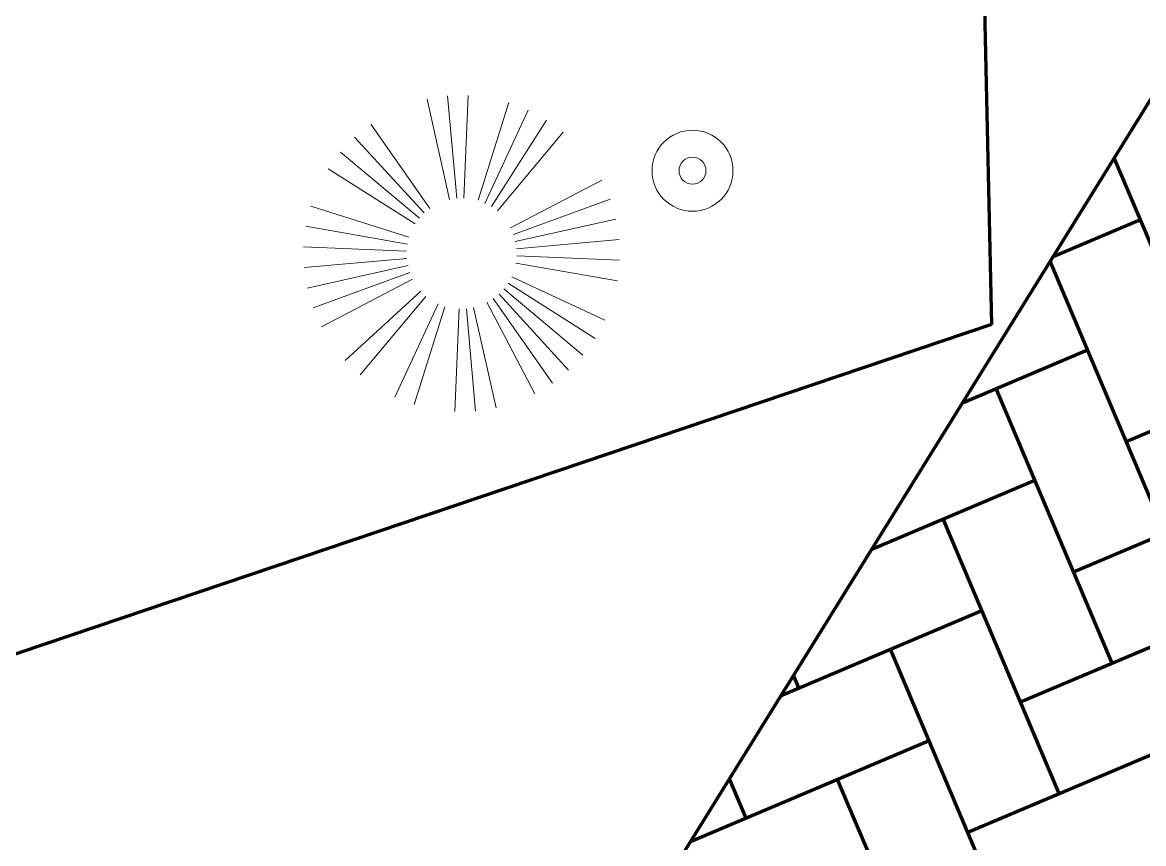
# Model space of a CAD drawing. Header units: millimetres. Extents: x 111 to 1506, y 14 to 566.
# Drawn here: x 219.06 to 221.137, y 168.555 to 170.075 of the extents above; entities that cross this region are included whole.
import ezdxf

# ---------------------------------------------------------------- set-up
doc = ezdxf.new("R2010")
doc.units = ezdxf.units.MM
for name, color, linetype, lineweight in [('Car', 222, 'Continuous', 13), ('G', 254, 'Continuous', 5), ('PALMERAS114', 114, 'Continuous', 5)]:
    doc.layers.add(name, color=color, linetype=linetype, lineweight=lineweight)
doc.styles.add('ATTR', font='romans.shx', dxfattribs={"width": 0.8, "height": 2.52})

# ---------------------------------------------------------------- blocks, each defined once
blk = doc.blocks.new('EVG7')
for p, q in [((-6.59, 19.1), (-16.71, 56.87)), ((-3.91, 19.67), (-9.01, 58.4)), ((1.55, 19.67), (6.65, 58.4)), ((4.23, 19.1), (14.35, 56.87)), ((-9.21, 18.3), (-24.14, 54.35)), ((6.85, 18.3), (21.78, 54.35)), ((-11.62, 16.99), (-31.18, 50.87)), ((9.26, 16.99), (28.82, 50.87)), ((-13.82, 15.38), (-37.7, 46.51)), ((-16, 13.74), (-43.6, 41.34)), ((-17.84, 11.7), (-48.78, 35.44)), ((15.48, 11.7), (46.42, 35.44)), ((17.04, 9.43), (50.78, 28.91)), ((-20.59, 6.96), (-56.61, 21.87)), ((18.24, 6.96), (54.25, 21.87)), ((-21.61, 4.39), (-59.13, 14.44)), ((19.8, 1.68), (58.31, 6.74)), ((-22.19, -1.09), (-61.18, -1.09)), ((-22.16, -3.85), (-60.66, -8.92)), ((19.8, -3.85), (58.31, -8.92)), ((19.83, -1.09), (58.82, -1.09)), ((19.25, -6.56), (56.78, -16.62)), ((-20.59, -9.13), (-56.61, -24.05)), ((-19.4, -11.61), (-53.14, -31.09)), ((-17.84, -13.87), (-48.78, -37.61)), ((13.64, -15.91), (41.25, -43.51)), ((15.48, -13.87), (46.42, -37.61)), ((-13.82, -17.56), (-37.7, -48.69)), ((-11.62, -19.17), (-31.18, -53.05)), ((-9.21, -20.47), (-24.14, -56.52)), ((-6.59, -21.27), (-16.71, -59.04)), ((4.23, -21.27), (14.35, -59.04)), ((6.85, -20.47), (21.78, -56.52)), ((9.26, -19.17), (28.82, -53.05)), ((11.46, -17.56), (35.35, -48.69)), ((-3.91, -21.84), (-9.01, -60.57)), ((-1.18, -22.12), (-1.18, -61.09))]:
    blk.add_line(p, q)
at = {"style": 'ATTR', "width": 0.8, "flags": 9}
blk.add_attdef('ESTCODE', (0, 0), '', height=0.7, dxfattribs=at)

msp = doc.modelspace()

# ---------------------------------------------------------------- linework, layer by layer
at = {"lineweight": 211, "ltscale": 1000}
msp.add_line((216.07367, 161.74658), (229.32999, 183.12471), dxfattribs=at)
at = {"lineweight": 100, "ltscale": 1000}
for p, q in [((229.32999, 183.12471), (216.07367, 161.74658)), ((220.80817, 171.69019), (220.85538, 169.51613)), ((220.85538, 169.51613), (217.27242, 168.30719))]:
    msp.add_line(p, q, dxfattribs=at)
msp.add_lwpolyline([(216.07367, 161.74658), (215.98876, 161.8491), (221.75725, 190.87038), (229.32999, 183.12471), (216.07367, 161.74658)], dxfattribs=at)
at = {"layer": 'Car'}
for radius in [0.075, 0.025]:
    msp.add_circle((220.30158, 169.80072), radius, dxfattribs=at)
at = {"layer": 'G', "linetype": 'Continuous', "lineweight": 100, "ltscale": 1000}
for p, q in [((221.2745, 169.3712), (221.08281, 169.82469)), ((220.96936, 169.64174), (221.13122, 169.71016)), ((221.17667, 169.13008), (220.96402, 169.63312)), ((221.10502, 169.29956), (221.61346, 169.51449)), ((220.80149, 169.37101), (221.03338, 169.46904)), ((221.07883, 168.88896), (220.8639, 169.39739)), ((221.00719, 169.05844), (221.51563, 169.27336)), ((220.63361, 169.10028), (220.93554, 169.22792)), ((220.98099, 168.64783), (220.76606, 169.15627)), ((220.90935, 168.81731), (221.41779, 169.03224)), ((220.46574, 168.82955), (220.83771, 168.98679)), ((220.88315, 168.40671), (220.66823, 168.91515)), ((220.49875, 168.84351), (220.48887, 168.86687)), ((220.81151, 168.57619), (221.31995, 168.79112)), ((220.29786, 168.55882), (220.73987, 168.74567)), ((220.40091, 168.60239), (220.37009, 168.6753)), ((220.78532, 168.16559), (220.57039, 168.67403))]:
    msp.add_line(p, q, dxfattribs=at)

# ---------------------------------------------------------------- block references
at = {"layer": 'PALMERAS114', "extrusion": (0, 0, -1), "xscale": -0.004880888891868356, "yscale": 0.004880888891718753, "zscale": -0.004880888891868356, "rotation": 294.9205878507973}
msp.add_blockref('EVG7', (-219.87152, 169.65476), dxfattribs=at)

doc.saveas('drawing.dxf')
